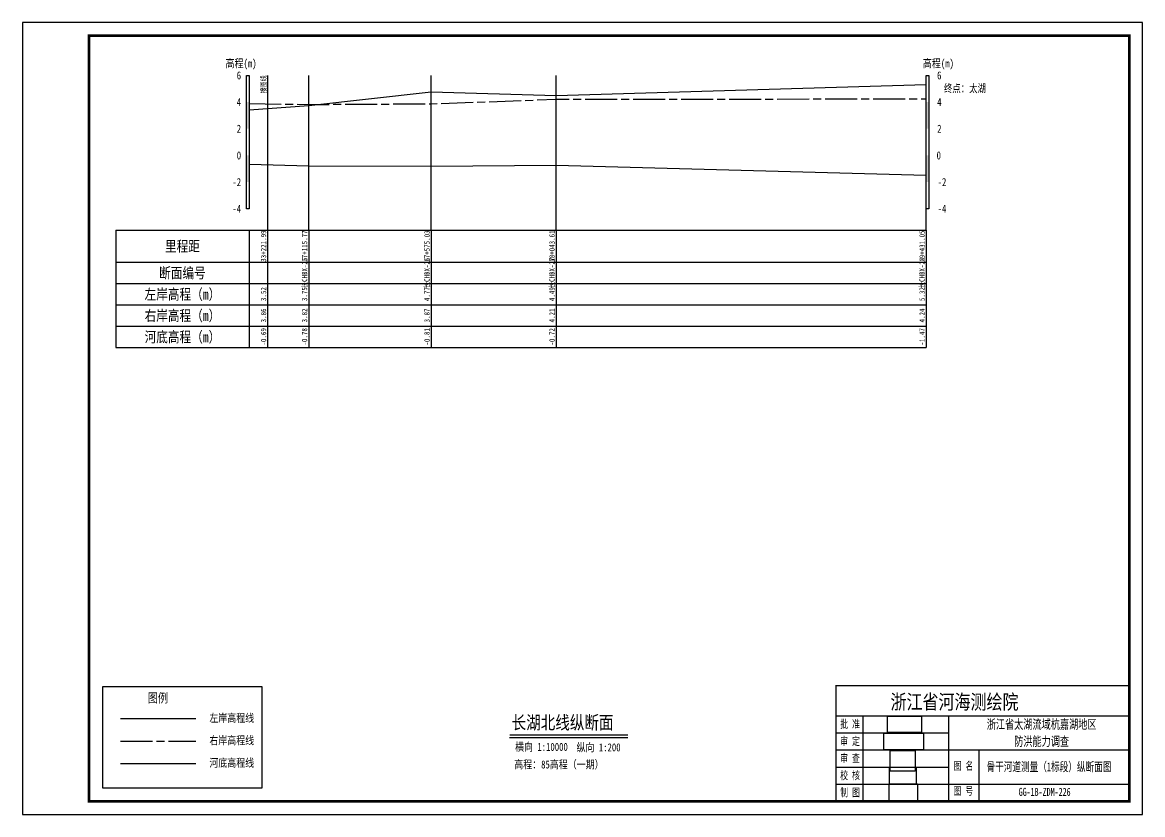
# Model space of a CAD drawing. Extents: x 529382 to 535292, y 3419700 to 3423811.
# Drawn here: x 534800.2 to 535220.2, y 3419700 to 3419997 of the extents above; entities that cross this region are included whole.
import ezdxf
from ezdxf.enums import TextEntityAlignment as Align

# ---------------------------------------------------------------- set-up
doc = ezdxf.new("R2010")
doc.units = 0
doc.header["$LTSCALE"] = 0.5
doc.linetypes.add('ACAD_ISO08W100', pattern=[36, 24, -3, 6, -3])
doc.layers.get('0').update_dxf_attribs({"linetype": 'CONTINUOUS'})
for name, color, linetype, lineweight in [('00右岸断面线', 5, 'ACAD_ISO08W100', 30), ('00左岸断面线', 6, 'CONTINUOUS', 30), ('00河底高程', 2, 'CONTINUOUS', 30), ('xxxx', 6, 'CONTINUOUS', 30)]:
    doc.layers.add(name, color=color, linetype=linetype, lineweight=lineweight)
for name, color, linetype in [('tab', 9, 'CONTINUOUS'), ('TEXT', 7, 'CONTINUOUS'), ('zdm1', 2, 'CONTINUOUS'), ('zh', 9, 'CONTINUOUS'), ('图框', 7, 'CONTINUOUS'), ('标注', 7, 'CONTINUOUS'), ('高程标尺', 3, 'CONTINUOUS')]:
    doc.layers.add(name, color=color, linetype=linetype)
doc.styles.add('HZ', font='fangsong_GB2312.ttf', dxfattribs={"width": 0.8})
doc.styles.add('tk2', font='fangsong_GB2312.ttf', dxfattribs={"width": 0.8})
doc.styles.add('黑体2', font='simhei.ttf', dxfattribs={"width": 0.75, "height": 3})
picture_1 = doc.add_image_def('image1.tif', size_in_pixel=(413, 175))
picture_2 = doc.add_image_def('image2.tif', size_in_pixel=(364, 223))
picture_3 = doc.add_image_def('image3.tif', size_in_pixel=(379, 181))
picture_4 = doc.add_image_def('image4.tif', size_in_pixel=(244, 153))
picture_5 = doc.add_image_def('image5.tif', size_in_pixel=(332, 273))

# ---------------------------------------------------------------- blocks, each defined once
blk = doc.blocks.new('A$C0B9647FD')
at = {"lineweight": 100, "const_width": 0.5}
blk.add_lwpolyline([(0, 43.28), (-110, 43.28), (-110, 0), (0, 0), (0, 43.28)], dxfattribs=at)
at = {"layer": 'TEXT', "color": 0}
for p, q in [((-110, 32.08, 0), (0, 32.08, 0)), ((-99.92, 32.08, 0), (-99.92, 6.42, 0)), ((-67.83, 32.08, 0), (-67.83, 6.42, 0)), ((-110, 25.67, 0), (-67.83, 25.67, 0)), ((-110, 19.25, 0), (-67.83, 19.25, 0)), ((-67.83, 19.25, 0), (0, 19.25, 0)), ((-56.35, 19.25, 0), (-56.35, 0, 0)), ((-110, 12.83, 0), (-67.83, 12.83, 0)), ((-110, 6.42, 0), (0, 6.42, 0)), ((-99.92, 6.42, 0), (-99.92, 0, 0)), ((-67.83, 6.42, 0), (-67.83, 0, 0))]:
    blk.add_line(p, q, dxfattribs=at)
at = {"layer": 'TEXT', "color": 7, "ltscale": 8, "style": 'tk2'}
for tag, p, height, width in [('浙江省水利水电技术咨询中心', (-89.53, 34.51, 0), 5.5, 0.8), ('批准', (-108.38, 27.45, 0), 3, 0.7), ('审定', (-108.38, 21.04, 0), 3, 0.7), ('审 查', (-108.38, 14.62, 0), 3, 0.7), ('图名', (-65.84, 11.75, 0), 3, 0.7), ('校 核', (-108.38, 8.2, 0), 3, 0.7), ('制 图', (-108.38, 1.79, 0), 3, 0.7), ('图号', (-65.89, 2.42, 0), 3, 0.7)]:
    blk.add_attdef(tag, p, '', height=height, dxfattribs=dict(at, width=width))
at = {"layer": 'TEXT', "color": 0, "style": 'tk2', "width": 0.7}
for tag, height, p in [('浙江省太湖流域杭嘉湖地区', 3.5, (-32.86, 28.9, -206.67)), ('防洪能力调查', 3.5, (-32.86, 22.5, -206.67)), ('骨干河道测量（*标段）水系图', 3.3, (-30.1, 12.93, -206.67)), ('HJH-01', 3, (-31.74, 3.53, -206.67))]:
    blk.add_attdef(tag, text='', height=height, dxfattribs=at).set_placement(p, align=Align.MIDDLE_CENTER)
blk = doc.blocks.new('A$C72737839')
at = {"linetype": 'Continuous'}
blk.add_lwpolyline([(59.94, 0), (59.94, 37.85), (0, 37.85)], dxfattribs=at)
at = {"linetype": 'Continuous', "flags": 128}
for points in [[(0, 37.85), (0, 0)], [(0, 0), (59.94, 0)]]:
    blk.add_lwpolyline(points, dxfattribs=at)
at = {"layer": '00右岸断面线', "color": 5, "lineweight": 30}
blk.add_line((6.73, 17.55), (35.02, 17.55), dxfattribs=at)
at = {"layer": '00河底高程', "color": 2, "lineweight": 30}
blk.add_line((6.73, 9.13), (35.02, 9.13), dxfattribs=at)
at = {"layer": 'xxxx', "color": 6, "lineweight": 30}
blk.add_line((6.73, 25.97), (35.02, 25.97), dxfattribs=at)
at = {"layer": 'tab', "color": 0, "style": 'HZ', "width": 0.8}
blk.add_text('图例', height=3.5, dxfattribs=at).set_placement((20.83, 33.8), align=Align.MIDDLE)
at = {"layer": 'zdm1', "linetype": 'Continuous', "style": 'HZ', "width": 0.8}
for s, p in [('左岸高程线', (48.5, 26.33)), ('右岸高程线', (48.5, 17.91)), ('河底高程线', (48.5, 9.49))]:
    blk.add_text(s, height=3, dxfattribs=at).set_placement(p, align=Align.MIDDLE)

msp = doc.modelspace()

# ---------------------------------------------------------------- linework, layer by layer
at = {"layer": '00右岸断面线', "flags": 128}
msp.add_lwpolyline([(534885.23, 3419966.54), (534907.61, 3419966.22), (534953.53, 3419966.47), (535000.39, 3419968.17), (535139.14, 3419968.32), (535139.14, 3419968.32)], dxfattribs=at)
at = {"layer": '00左岸断面线', "flags": 128}
msp.add_lwpolyline([(534885.23, 3419964.19), (534907.61, 3419965.87), (534953.53, 3419970.97), (535000.39, 3419969.57), (535139.14, 3419973.72), (535139.14, 3419973.72)], dxfattribs=at)
at = {"layer": '00河底高程', "flags": 128}
msp.add_lwpolyline([(534885.23, 3419943.86), (534907.61, 3419943.22), (534953.53, 3419943.07), (535000.39, 3419943.52), (535139.14, 3419939.77), (535139.14, 3419939.77)], dxfattribs=at)
at = {"layer": 'tab'}
for p, q in [((534835.23, 3419919.12), (535139.14, 3419919.12)), ((534835.23, 3419919.12), (534835.23, 3419875.12)), ((534885.23, 3419919.12), (534885.23, 3419875.12)), ((534892.23, 3419875.12), (534892.23, 3419919.12)), ((534907.61, 3419919.12), (534907.61, 3419875.12)), ((534953.53, 3419919.12), (534953.53, 3419875.12)), ((535000.39, 3419919.12), (535000.39, 3419875.12)), ((535139.14, 3419919.12), (535139.14, 3419875.12)), ((534835.23, 3419907.12), (535139.14, 3419907.12)), ((534835.23, 3419899.12), (535139.14, 3419899.12)), ((534835.23, 3419891.12), (535139.14, 3419891.12)), ((534835.23, 3419883.12), (535139.14, 3419883.12)), ((534835.23, 3419875.12), (535139.14, 3419875.12))]:
    msp.add_line(p, q, dxfattribs=at)
at = {"layer": 'zh'}
msp.add_line((534892.23, 3419919.12), (534892.23, 3419977.12), dxfattribs=at)
at = {"layer": 'zh', "color": 6}
for p, q in [((534907.61, 3419919.12), (534907.61, 3419977.12)), ((534953.53, 3419919.12), (534953.53, 3419977.12)), ((535000.39, 3419919.12), (535000.39, 3419977.12)), ((535139.14, 3419919.12), (535139.14, 3419977.12))]:
    msp.add_line(p, q, dxfattribs=at)
at = {"layer": '图框', "flags": 128}
msp.add_lwpolyline([(534800.23, 3419699.98), (535220.23, 3419699.98), (535220.23, 3419996.98), (534800.23, 3419996.98)], close=True, dxfattribs=at)
at = {"layer": '图框', "const_width": 1, "flags": 128}
msp.add_lwpolyline([(534825.23, 3419704.98), (535215.23, 3419704.98), (535215.23, 3419991.98), (534825.23, 3419991.98)], close=True, dxfattribs=at)
at = {"layer": '图框', "color": 0, "const_width": 0.5, "flags": 128}
msp.add_lwpolyline([(534982.87, 3419729.85), (535027.25, 3419729.88)], dxfattribs=at)
at = {"layer": '图框', "color": 0, "flags": 128}
msp.add_lwpolyline([(534982.87, 3419728.85), (535027.25, 3419728.88)], dxfattribs=at)
at = {"layer": '高程标尺', "flags": 128}
for points in [[(534884.23, 3419927.12), (534884.23, 3419977.12), (534885.23, 3419977.12), (534885.23, 3419927.12)], [(535139.14, 3419927.12), (535139.14, 3419977.12), (535140.14, 3419977.12), (535140.14, 3419927.12)]]:
    msp.add_lwpolyline(points, close=True, dxfattribs=at)
at = {"layer": '高程标尺'}
for points in [[(534884.23, 3419957.12), (534885.23, 3419957.12), (534884.23, 3419967.12), (534885.23, 3419967.12)], [(535139.14, 3419957.12), (535140.14, 3419957.12), (535139.14, 3419967.12), (535140.14, 3419967.12)], [(534884.23, 3419937.12), (534885.23, 3419937.12), (534884.23, 3419947.12), (534885.23, 3419947.12)], [(535139.14, 3419937.12), (535140.14, 3419937.12), (535139.14, 3419947.12), (535140.14, 3419947.12)]]:
    msp.add_solid(points, dxfattribs=at)

# ---------------------------------------------------------------- block references
at = {"layer": '图框', "linetype": 'Continuous'}
msp.add_blockref('A$C72737839', (534830.23, 3419709.98), dxfattribs=at)
msp.add_blockref('A$C0B9647FD', (535215.23, 3419704.98), dxfattribs=at).add_auto_attribs({'图号': '图 号', '图名': '图 名', '批准': '批 准', '校 核': '校 核', '审 查': '审 查', '审定': '审 定', '制 图': '制 图', '浙江省水利水电技术咨询中心': '浙江省河海测绘院', 'HJH-01': 'GG-1B-ZDM-226', '骨干河道测量（*标段）水系图': '骨干河道测量（1标段）纵断面图', '浙江省太湖流域杭嘉湖地区': '浙江省太湖流域杭嘉湖地区', '防洪能力调查': '防洪能力调查'})

# ---------------------------------------------------------------- texts
at = {"layer": 'tab', "color": 3, "style": 'HZ', "width": 0.8}
for s, p in [('33+221.99', (534892.23, 3419913.12)), ('17+115.77', (534907.61, 3419913.12)), ('17+575.03', (534953.53, 3419913.12)), ('18+043.61', (535000.39, 3419913.12)), ('19+431.05', (535139.14, 3419913.12)), ('长CHBX-25', (534907.61, 3419903.12)), ('长CHBX-26', (534953.53, 3419903.12)), ('长CHBX-27', (535000.39, 3419903.12)), ('长CHBX-28', (535139.14, 3419903.12)), ('3.52', (534892.23, 3419895.12)), ('3.75', (534907.61, 3419895.12)), ('4.77', (534953.53, 3419895.12)), ('4.49', (535000.39, 3419895.12)), ('5.32', (535139.14, 3419895.12)), ('3.86', (534892.23, 3419887.12)), ('3.82', (534907.61, 3419887.12)), ('3.87', (534953.53, 3419887.12)), ('4.21', (535000.39, 3419887.12)), ('4.24', (535139.14, 3419887.12)), ('-0.69', (534892.23, 3419879.12)), ('-0.78', (534907.61, 3419879.12)), ('-0.81', (534953.53, 3419879.12)), ('-0.72', (535000.39, 3419879.12)), ('-1.47', (535139.14, 3419879.12))]:
    msp.add_text(s, height=2, rotation=90, dxfattribs=at).set_placement(p, align=Align.BOTTOM_CENTER)
for s, p in [('里程距', (534860.23, 3419913.12)), ('断面编号', (534860.23, 3419903.12)), ('左岸高程（m）', (534860.23, 3419895.12)), ('右岸高程（m）', (534860.23, 3419887.12)), ('河底高程（m）', (534860.23, 3419879.12))]:
    msp.add_text(s, height=3.999, dxfattribs=at).set_placement(p, align=Align.MIDDLE)
at = {"layer": 'zh', "color": 3, "style": 'HZ', "width": 0.8}
msp.add_text('接图线', height=2, rotation=90, dxfattribs=at).set_placement((534892.23, 3419977.12), align=Align.BOTTOM_RIGHT)
at = {"layer": '图框', "color": 0, "style": 'HZ', "width": 0.8}
msp.add_text('长湖北线纵断面', height=5, dxfattribs=at).set_placement((535002.75, 3419734.58), align=Align.MIDDLE)
for s, p in [('横向 1:10000', (534984.95, 3419723.87)), ('纵向 1:200', (535008, 3419723.69)), ('高程：85高程（一期）', (534984.64, 3419717.28))]:
    msp.add_text(s, height=3, dxfattribs=at).set_placement(p)
at = {"layer": '标注', "linetype": 'Continuous', "style": '黑体2', "width": 0.75}
msp.add_text('终点：太湖 ', height=3, dxfattribs=at).set_placement((535154.39, 3419972.37), align=Align.MIDDLE)
at = {"layer": '高程标尺', "style": 'HZ', "width": 0.8}
for p in [(534882.23, 3419980.12), (535143.69, 3419980.12)]:
    msp.add_text('高程(m)', height=3, dxfattribs=at).set_placement(p, align=Align.CENTER)
for s, p in [('6', (534882.23, 3419977.12)), ('6', (535144.81, 3419977.12)), ('4', (534882.23, 3419967.12)), ('4', (535144.85, 3419967.12)), ('2', (534882.23, 3419957.12)), ('2', (535144.84, 3419957.12)), ('0', (534882.23, 3419947.12)), ('0', (535144.63, 3419947.12)), ('-2', (534882.23, 3419937.12)), ('-2', (535146.65, 3419937.12)), ('-4', (534882.23, 3419927.12)), ('-4', (535146.65, 3419927.12))]:
    msp.add_text(s, height=3, dxfattribs=at).set_placement(p, align=Align.MIDDLE_RIGHT)

# ---------------------------------------------------------------- pictures from other files: only their frames are drawn
at = {"linetype": 'Continuous'}
image = msp.add_image(picture_3, insert=(535124.54, 3419730.78), size_in_units=(12.82, 6.12), dxfattribs=at)
image.dxf.flags = 15
image = msp.add_image(picture_1, insert=(535123.24, 3419724.23, 0), size_in_units=(14.89, 6.31), dxfattribs=at)
image.dxf.flags = 15
image = msp.add_image(picture_5, insert=(535125.64, 3419716.3), size_in_units=(9.33, 7.67), dxfattribs=at)
image.dxf.flags = 15
image = msp.add_image(picture_4, insert=(535125.35, 3419711.43), size_in_units=(10.01, 6.28), dxfattribs=at)
image.dxf.flags = 15
image = msp.add_image(picture_2, insert=(535125.16, 3419704.99), size_in_units=(10.62, 6.51), dxfattribs=at)
image.dxf.flags = 15

doc.saveas('drawing.dxf')
